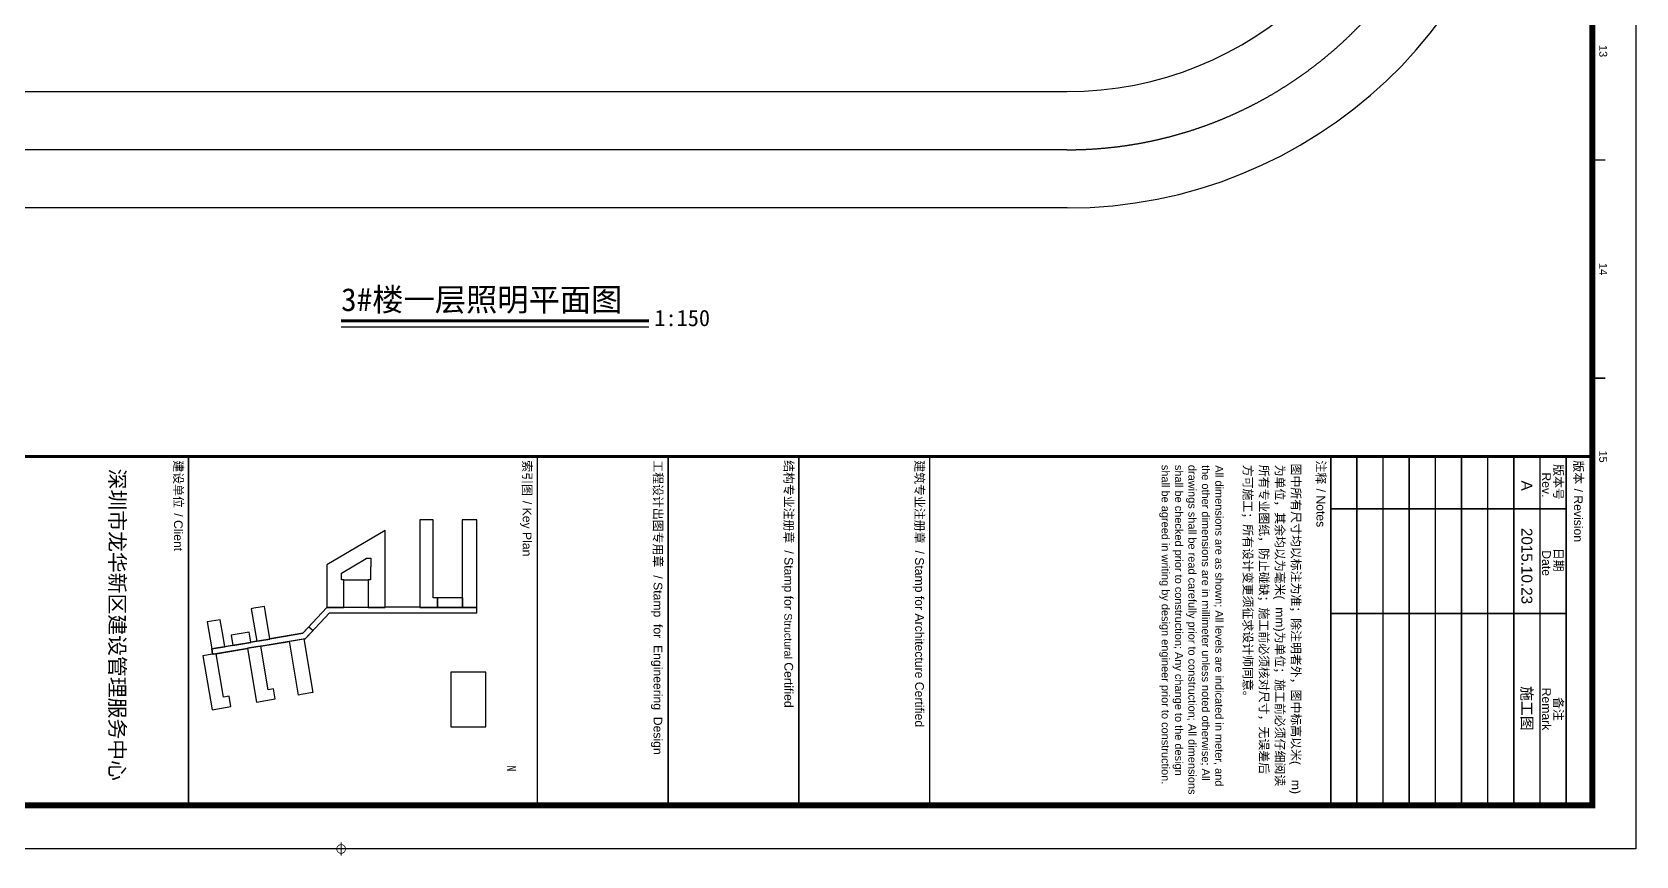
# Model space of a CAD drawing. Header units: millimetres. Extents: x 129492 to 2683129, y 513162 to 1188265.
# Drawn here: x 177126 to 232309, y 513162 to 541504 of the extents above; entities that cross this region are included whole.
import ezdxf
from ezdxf.enums import TextEntityAlignment as Align

# ---------------------------------------------------------------- set-up
doc = ezdxf.new("R2010")
doc.units = ezdxf.units.MM
doc.header["$LTSCALE"] = 1000
doc.linetypes.add('3#_t8$0$ACAD_ISO04W100', pattern=[30.5, 24, -3, 0.5, -3])
for name, color, linetype in [('3#_t8$0$G-0-XREF', 252, 'Continuous'), ('3#_t8$0$G-ANNO-TEXT', 33, 'Continuous'), ('3#_t8$0$ROAD', 60, 'Continuous'), ('3#_t8$0$ROAD-CENT', 60, '3#_t8$0$ACAD_ISO04W100'), ('G-0-XREF', 2, 'Continuous'), ('图框A1+0.00$0$G-0-XREF', 2, 'Continuous'), ('图框A1+0.00$0$G-ANNO-NOTE', 21, 'Continuous'), ('图框A1+0.00$0$G-ANNO-TEXT', 33, 'Continuous'), ('图框A1+0.00$0$G-BORD', 3, 'Continuous')]:
    doc.layers.add(name, color=color, linetype=linetype)
doc.layers.get('0').off()
doc.layers.get('3#_t8$0$G-0-XREF').off()
doc.styles.add('3#_t8$0$CCDI_T_G03', font='simhei.ttf')
doc.styles.add('图框A1+0.00$0$CCDI_T0G_01', font='arial.ttf')
doc.styles.add('图框A1+0.00$0$CCDI_T_G01', font='arial.ttf')

# ---------------------------------------------------------------- blocks, each defined once
blk = doc.blocks.new('图框A1+0.00$0$MidPoitent')
at = {"const_width": 0.18}
for points in [[(-1.5, 0), (1.5, 0)], [(0, -1.5), (0, 1.5)]]:
    blk.add_lwpolyline(points, dxfattribs=at)
blk.add_lwpolyline([(0, -1, 1), (0, 1, 1), (0, -1, 1)], format="xyb", dxfattribs=at)
blk = doc.blocks.new('图框A1+0.00$0$A$C52F44C65')
at = {"layer": '图框A1+0.00$0$G-ANNO-NOTE', "color": 8}
for points in [[(-5267, -1389), (-6417, -1389), (-6417, -1389), (-6417, -1389), (-6546, -1389), (-6546, -1659), (-6546, -1722), (-4760, -1722), (-4760, -1719), (-4540, -1719), (-4540, -1389), (-5267, -1389), (-5267, -1389)], [(-4417, -1389), (-4540, -1389), (-4540, -2696), (-4543, -2696), (-4543, -3490), (-4540, -3490), (-4540, -4825), (-3946, -5379), (-3819, -6134), (-3812, -6133), (-3772, -6372), (-3775, -6373), (-3765, -6435), (-3768, -6435), (-3745, -6569), (-3739, -6568), (-3587, -7469), (-3469, -7449), (-3472, -7430), (-3469, -7430), (-3479, -7367), (-3476, -7367), (-3598, -6646), (-3604, -6647), (-3644, -6408), (-3641, -6408), (-3652, -6346), (-3649, -6345), (-3760, -5687), (-3763, -5687), (-3774, -5625), (-3777, -5625), (-3822, -5358), (-3816, -5357), (-3821, -5323), (-4417, -4768)], [(-4760, -2293), (-4540, -2293), (-4540, -1719), (-4760, -1719)], [(-4540, -2293), (-4760, -2293), (-4760, -2390), (-6546, -2390), (-6546, -2453), (-6546, -2696), (-6417, -2696), (-6417, -2696), (-6417, -2696), (-4543, -2696), (-4543, -2696), (-4540, -2696)], [(-4540, -3490), (-6307, -3490), (-5520, -4825), (-4675, -4825), (-4540, -4825), (-4540, -4554), (-4540, -4435), (-5176, -4435), (-5176, -4491), (-5176, -4491), (-5176, -4491), (-5329, -4491), (-5663, -3924), (-5669, -3924), (-5669, -3820), (-5469, -3820), (-5469, -3824), (-5176, -3824), (-5176, -3824), (-5176, -3824), (-5176, -3880), (-4540, -3880), (-4540, -3761), (-4540, -3761)], [(-5176, -3880), (-4939, -3880), (-4939, -3880), (-4540, -3880), (-4540, -4435), (-4939, -4435), (-4939, -4435), (-5176, -4435)], [(-3774, -5625), (-3777, -5625), (-3822, -5358), (-2586, -5149), (-2540, -5417), (-2540, -5417), (-2530, -5479), (-3763, -5687)], [(-3812, -6133), (-3818, -6134), (-3818, -6134), (-4427, -6237), (-4561, -6260), (-4520, -6499), (-4510, -6561), (-3768, -6435), (-3768, -6435), (-3765, -6435), (-3775, -6373), (-3772, -6372)], [(-2368, -6438), (-2440, -6010), (-2673, -6049), (-2652, -6177), (-3649, -6345), (-3649, -6345), (-3652, -6346), (-3641, -6408), (-3644, -6408), (-3604, -6647), (-3598, -6646)], [(-3739, -6568), (-3745, -6569), (-3744, -6572), (-3971, -6610), (-3902, -7022), (-3669, -6983)], [(-3637, -7169), (-3870, -7209), (-3870, -7209), (-4259, -7272), (-4208, -7574), (-3587, -7469)], [(-2268, -7032), (-2501, -7071), (-2479, -7198), (-3479, -7367), (-3469, -7430), (-3472, -7430), (-3469, -7449), (-3469, -7449), (-3469, -7449), (-3431, -7669), (-2195, -7460)]]:
    blk.add_lwpolyline(points, close=True, dxfattribs=at)
at = {"layer": '图框A1+0.00$0$G-ANNO-NOTE', "color": 8, "elevation": 63}
blk.add_lwpolyline([(-3054, -1178), (-3054, -1981), (-1801, -1981), (-1801, -1222), (-1801, -1222), (-1801, -1222), (-1801, -1222), (-1801, -1178)], close=True, dxfattribs=at)
at = {"layer": '图框A1+0.00$0$G-ANNO-NOTE', "color": 8}
blk.add_lwpolyline([(-4098, -5238), (-4012, -5145), (-3821, -5323), (-3466, -7429), (-3472, -7430), (-3469, -7449), (-3587, -7469), (-3946, -5379), (-4098, -5238)], dxfattribs=at)
blk = doc.blocks.new('图框A1+0.00')
at = {"layer": '图框A1+0.00$0$G-BORD'}
blk.add_lwpolyline([(0, 594), (841, 594), (841, 0), (0, 0)], close=True, dxfattribs=at)
for points, const_width in [([(683, 584), (683, 587)], 0.35), ([(733, 584), (733, 587)], 0.35), ([(751, 10), (751, 584)], 0.7), ([(751, 578), (831, 578)], 0.35), ([(763, 524), (763, 578)], 0.35), ([(787, 524), (787, 578)], 0.35), ([(751, 572), (831, 572)], 0.35), ([(751, 566), (831, 566)], 0.35), ([(751, 560), (831, 560)], 0.35), ([(751, 554), (831, 554)], 0.35), ([(751, 548), (831, 548)], 0.35), ([(751, 542), (831, 542)], 0.35), ([(751, 536), (831, 536)], 0.35), ([(751, 530), (831, 530)], 0.35), ([(751, 524), (831, 524)], 0.35), ([(751, 432), (831, 432)], 0.35), ([(751, 402), (831, 402)], 0.35), ([(751, 372), (831, 372)], 0.35), ([(751, 342), (831, 342)], 0.35), ([(751, 262), (831, 262)], 0.35)]:
    blk.add_lwpolyline(points, dxfattribs=dict(at, const_width=const_width))
at = {"layer": '图框A1+0.00$0$G-BORD', "const_width": 1.4}
blk.add_lwpolyline([(33, 584), (831, 584), (831, 10), (33, 10)], close=True, dxfattribs=at)
at = {"layer": '图框A1+0.00$0$G-0-XREF', "ltscale": 5, "xscale": 0.01, "yscale": 0.01, "zscale": 0.01}
blk.add_blockref('图框A1+0.00$0$A$C52F44C65', (831, 342), dxfattribs=at)
at = {"layer": '图框A1+0.00$0$G-BORD'}
blk.add_blockref('图框A1+0.00$0$MidPoitent', (841, 297), dxfattribs=at)
at = {"layer": '图框A1+0.00$0$G-ANNO-TEXT', "style": '图框A1+0.00$0$CCDI_T_G01'}
for s, p in [('13', (658, 586.5)), ('14', (708, 586.5)), ('15', (751, 586.48))]:
    blk.add_text(s, height=1.8, dxfattribs=at).set_placement(p, align=Align.MIDDLE_CENTER)
for s, height, p in [('版本', 2, (751.88, 579.79)), (' / Revision', 2, (757.57, 579.79)), ('版本号', 2, (752.76, 575.22)), (' Rev.', 2, (753.86, 572.48)), ('日期', 2, (771.95, 575.24)), (' Date', 2, (771.72, 572.49)), ('Remark', 2, (804.01, 572.48)), ('备注', 2, (806.16, 575.22)), ('A', 2.5, (756.51, 567.75)), ('2015.10.23', 2.5, (767.36, 567.75)), ('施工图', 2.5, (803.65, 567.75)), ('注释', 2, (751.89, 520.73)), (' / ', 2, (757.58, 520.73)), ('Notes', 2, (759.91, 520.73)), ('图中所有尺寸均以标注为准；除注明者外，图中标高以米(', 2, (752.61, 515.01)), ('m', 2, (825.14, 515.01)), (')', 2, (827.47, 515.01)), ('为单位，其余均以为毫米(', 2, (752.86, 511.33)), ('mm', 2, (785.57, 511.33)), (')为单位；施工前必须仔细阅读', 2, (790.22, 511.33)), ('所有专业图纸，防止碰缺；施工前必须核对尺寸，无误差后', 2, (752.89, 507.66)), ('方可施工；所有设计变更须征求设计师同意。', 2, (752.88, 503.98)), ('All dimensions are as shown; All levels are indicated in meter, and', 1.8, (753, 497.51)), ('the other dimensions are in millimeter unless noted otherwise; All', 1.8, (752.96, 494.44)), ('drawings shall be read carefully prior to construction; All dimensions', 1.8, (752.91, 491.35)), ('shall be checked prior to construction; Any change to the design', 1.8, (752.92, 488.28)), ('shall be agreed in writing by design engineer prior to construction.', 1.8, (752.92, 485.21)), ('建筑专业注册章', 2, (751.86, 428.67)), (' / Stamp for Architecture Certified', 2, (771.77, 428.67)), ('结构专业注册章', 2, (751.82, 398.67)), (' / Stamp for ', 2, (771.73, 398.67)), ('Structural', 1.75, (786.95, 398.67)), (' Certified', 2, (797.41, 398.67)), ('工程设计出图专用章', 2, (751.86, 368.67)), (' / Stamp  for  Engineering  Design', 2, (777.46, 368.67)), ('索引图', 2, (751.86, 338.66)), (' / Key Plan', 2, (760.39, 338.66)), ('建设单位', 2, (751.86, 258.66)), (' / Client', 2, (763.23, 258.66)), ('深圳市龙华新区建设管理服务中心', 3.5, (753.77, 243.91))]:
    blk.add_text(s, height=height, dxfattribs=at).set_placement(p)
at = {"layer": '图框A1+0.00$0$G-ANNO-TEXT', "insert": (820.18, 335.08), "char_height": 2, "width": 7.5313, "attachment_point": 7, "style": '图框A1+0.00$0$CCDI_T0G_01'}
blk.add_mtext('\\pl1.667;{\\fSimHei|b0|i0|c134|p2;N}', dxfattribs=at)
blk = doc.blocks.new('3#_t8$0$A$C5E5D5757')
at = {"layer": '3#_t8$0$ROAD', "color": 8}
for p, q in [((-7.696, -6.27), (38.531, 1.541)), ((39.198, -2.403), (-7.03, -10.214))]:
    blk.add_line(p, q, dxfattribs=at)
blk.add_lwpolyline([(39.198, -2.403, 0.397754), (52.434, 15.143, 0.397754)], format="xyb", dxfattribs=at)
blk.add_arc((36.532, 13.373), 12, 279.5903, 6.3529, dxfattribs=at)
at = {"layer": '3#_t8$0$ROAD-CENT', "color": 8, "linetype": '3#_t8$0$ACAD_ISO04W100', "ltscale": 0.25}
for points in [[(38.864, -0.431), (-7.363, -8.242, -0.40936), (-23.459, 3.001, 0.069498), (-37.148, 43.931, 0.059721)], [(38.864, -0.431, 0.397754), (50.446, 14.922, 0.397754)]]:
    blk.add_lwpolyline(points, format="xyb", dxfattribs=at)

msp = doc.modelspace()

# ---------------------------------------------------------------- linework, layer by layer
at = {"layer": '3#_t8$0$G-ANNO-TEXT', "const_width": 105}
msp.add_lwpolyline([(187757, 531573), (198352, 531573)], dxfattribs=at)
at = {"layer": '3#_t8$0$G-ANNO-TEXT'}
msp.add_lwpolyline([(187757, 531363), (198352, 531363)], dxfattribs=at)

# ---------------------------------------------------------------- block references
at = {"layer": '3#_t8$0$G-0-XREF', "ltscale": 5, "xscale": 999.9999999999999, "yscale": 999.9999999999999, "zscale": 999.9999999999999, "rotation": 350.409659570022}
msp.add_blockref('3#_t8$0$A$C5E5D5757', (174485, 544355), dxfattribs=at)
at = {"layer": 'G-0-XREF', "xscale": 150, "yscale": 150, "zscale": 150, "rotation": 270}
msp.add_blockref('图框A1+0.00', (143209, 639551), dxfattribs=at)

# ---------------------------------------------------------------- texts
at = {"layer": '3#_t8$0$G-ANNO-TEXT', "color": 7, "style": '3#_t8$0$CCDI_T_G03'}
for s, height, p in [('3#楼一层照明平面图', 788.6, (187757, 531907)), ('1:150', 563.3, (198537, 531387))]:
    msp.add_text(s, height=height, dxfattribs=at).set_placement(p)

doc.saveas('drawing.dxf')
